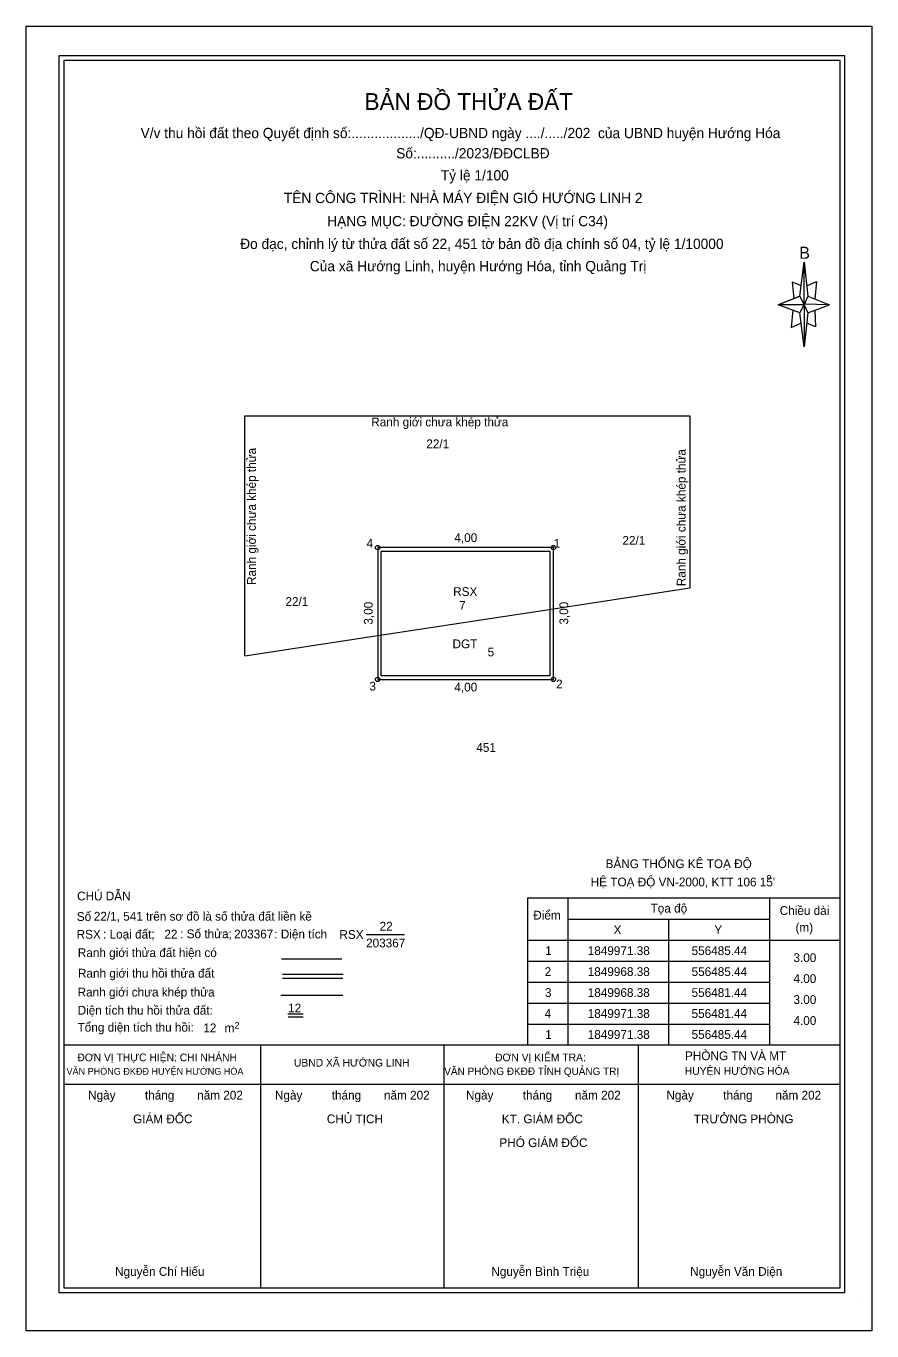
# Model space of a CAD drawing. Extents: x 554477 to 556972, y 1848154 to 1850269.
# Drawn here: x 556473.43 to 556492.69, y 1849953.55 to 1849983.26 of the extents above; entities that cross this region are included whole.
import ezdxf

# ---------------------------------------------------------------- set-up
doc = ezdxf.new("R2010")
doc.units = 0
for name, color, linetype in [('Level 10', 7, 'Continuous'), ('Level 13', 7, 'Continuous'), ('Level 16', 7, 'Continuous'), ('Level 18', 7, 'Continuous'), ('Level 2', 7, 'Continuous'), ('Level 21', 7, 'Continuous'), ('Level 23', 7, 'Continuous'), ('Level 27', 7, 'Continuous'), ('Level 5', 7, 'Continuous'), ('Level 55', 7, 'Continuous'), ('Level 56', 7, 'Continuous'), ('Level 6', 7, 'Continuous'), ('Level 67', 7, 'Continuous'), ('Level 68', 7, 'Continuous'), ('Level 73', 7, 'Continuous')]:
    doc.layers.add(name, color=color, linetype=linetype)

msp = doc.modelspace()

# ---------------------------------------------------------------- linework, layer by layer
at = {"layer": 'Level 10'}
for points in [[(556485.436, 1849969.99), (556485.436, 1849971.381), (556481.436, 1849971.381), (556481.436, 1849969.377)], [(556481.436, 1849969.377), (556481.436, 1849968.381), (556485.436, 1849968.381), (556485.436, 1849969.99)]]:
    msp.add_lwpolyline(points, dxfattribs=at)
at = {"layer": 'Level 13'}
msp.add_lwpolyline([(556481.176, 1849962.571), (556482.044, 1849962.571)], dxfattribs=at)
at = {"layer": 'Level 16'}
msp.add_line((556479.269, 1849961.672), (556480.653, 1849961.672), dxfattribs=at)
for points in [[(556478.414, 1849968.914), (556478.414, 1849974.38), (556488.54, 1849974.38), (556488.54, 1849970.466)], [(556485.356, 1849971.301), (556485.356, 1849968.461), (556481.515, 1849968.461), (556481.515, 1849971.301), (556485.356, 1849971.301)], [(556480.639, 1849961.184), (556479.235, 1849961.184)]]:
    msp.add_lwpolyline(points, dxfattribs=at)
at = {"layer": 'Level 2'}
msp.add_lwpolyline([(556473.432, 1849983.257), (556492.688, 1849983.257), (556492.688, 1849953.545), (556473.432, 1849953.545)], close=True, dxfattribs=at)
at = {"layer": 'Level 21'}
for centre in [(556481.436, 1849971.381), (556485.436, 1849971.381), (556485.436, 1849971.381), (556481.436, 1849968.381), (556485.436, 1849968.381)]:
    msp.add_circle(centre, 0.05, dxfattribs=at)
at = {"layer": 'Level 23'}
for p, q in [((556485.436, 1849969.99), (556488.54, 1849970.466)), ((556481.436, 1849969.377), (556485.436, 1849969.99)), ((556478.414, 1849968.914), (556481.436, 1849969.377))]:
    msp.add_line(p, q, dxfattribs=at)
at = {"layer": 'Level 27'}
for p, q in [((556491.958, 1849963.911), (556491.958, 1849960.056)), ((556491.958, 1849963.911), (556491.958, 1849960.056)), ((556484.847, 1849963.409), (556491.958, 1849963.409)), ((556484.847, 1849963.409), (556484.847, 1849960.056)), ((556485.765, 1849963.409), (556485.765, 1849960.056)), ((556490.353, 1849963.409), (556490.353, 1849960.056)), ((556485.765, 1849962.919), (556490.353, 1849962.919)), ((556488.059, 1849962.919), (556488.059, 1849960.056)), ((556484.847, 1849962.442), (556491.958, 1849962.442)), ((556484.847, 1849961.965), (556490.353, 1849961.965)), ((556484.847, 1849961.487), (556490.353, 1849961.487)), ((556484.847, 1849961.01), (556490.353, 1849961.01)), ((556484.847, 1849960.533), (556490.353, 1849960.533)), ((556484.847, 1849960.056), (556491.958, 1849960.056)), ((556484.847, 1849960.056), (556491.958, 1849960.056))]:
    msp.add_line(p, q, dxfattribs=at)
at = {"layer": 'Level 67'}
for p, q in [((556491.048, 1849977.105), (556491.147, 1849977.88)), ((556491.088, 1849977.344), (556490.869, 1849977.423)), ((556490.869, 1849977.423), (556490.909, 1849977.046)), ((556491.207, 1849977.344), (556491.425, 1849977.443)), ((556491.425, 1849977.443), (556491.386, 1849977.046)), ((556491.048, 1849977.105), (556490.551, 1849976.906)), ((556490.551, 1849976.906), (556491.048, 1849977.105)), ((556491.147, 1849976.906), (556491.048, 1849977.105)), ((556491.048, 1849977.105), (556491.227, 1849976.728)), ((556491.227, 1849977.105), (556491.723, 1849976.906)), ((556491.048, 1849976.728), (556490.551, 1849976.906)), ((556491.147, 1849976.906), (556490.551, 1849976.906)), ((556490.889, 1849976.787), (556490.849, 1849976.39)), ((556491.723, 1849976.906), (556491.147, 1849976.926)), ((556491.147, 1849976.926), (556491.147, 1849976.906)), ((556491.147, 1849976.906), (556491.227, 1849976.728)), ((556491.227, 1849976.728), (556491.147, 1849975.953)), ((556491.227, 1849976.728), (556491.723, 1849976.906)), ((556491.227, 1849976.728), (556491.723, 1849976.906)), ((556491.386, 1849976.787), (556491.405, 1849976.41)), ((556490.849, 1849976.39), (556491.068, 1849976.489)), ((556491.405, 1849976.41), (556491.207, 1849976.489)), ((556479.248, 1849962.019), (556480.623, 1849962.019)), ((556479.269, 1849961.579), (556480.644, 1849961.579)), ((556479.39, 1849960.764), (556479.739, 1849960.764)), ((556479.399, 1849960.693), (556479.741, 1849960.693)), ((556474.295, 1849960.056), (556491.958, 1849960.056)), ((556478.778, 1849954.528), (556478.778, 1849960.056)), ((556482.947, 1849954.528), (556482.947, 1849960.056)), ((556487.375, 1849954.528), (556487.375, 1849960.056)), ((556474.295, 1849959.163), (556491.958, 1849959.163)), ((556492.445, 1849954.313), (556492.445, 1849954.313)), ((556492.445, 1849954.313), (556492.445, 1849954.313)), ((556492.445, 1849954.313), (556492.445, 1849954.313))]:
    msp.add_line(p, q, dxfattribs=at)
for points in [[(556474.186, 1849982.585), (556492.067, 1849982.585), (556492.067, 1849954.413), (556474.186, 1849954.413)], [(556474.295, 1849982.477), (556491.958, 1849982.477), (556491.958, 1849954.521), (556474.295, 1849954.521)], [(556491.147, 1849977.88), (556491.227, 1849977.105), (556491.147, 1849976.906)], [(556491.147, 1849976.906), (556491.147, 1849975.953), (556491.048, 1849976.728)]]:
    msp.add_lwpolyline(points, close=True, dxfattribs=at)

# ---------------------------------------------------------------- texts
at = {"layer": 'Level 13'}
for s, p in [('22', (556481.48, 1849962.661)), ('RSX', (556480.565, 1849962.471)), ('203367', (556481.172, 1849962.278))]:
    msp.add_text(s, height=0.2, dxfattribs=at).set_placement(p)
at = {"layer": 'Level 18'}
for s, p in [('RSX', (556483.155, 1849970.28)), ('DGT', (556483.14, 1849969.09))]:
    msp.add_text(s, height=0.2, dxfattribs=at).set_placement(p)
at = {"layer": 'Level 21'}
for s, p in [('4', (556481.182, 1849971.38)), ('1', (556485.44, 1849971.38)), ('1', (556485.44, 1849971.38)), ('3', (556481.248, 1849968.127)), ('2', (556485.498, 1849968.175))]:
    msp.add_text(s, height=0.2, dxfattribs=at).set_placement(p)
at = {"layer": 'Level 27'}
for s, p in [('Điểm', (556484.978, 1849962.911)), ('Tọa độ', (556487.65, 1849963.07)), ('Chiều dài', (556490.589, 1849963.017)), ('X', (556486.807, 1849962.58)), ('Y', (556489.101, 1849962.58)), ('(m)', (556490.948, 1849962.633)), ('1', (556485.25, 1849962.103)), ('1849971.38', (556486.218, 1849962.103)), ('556485.44', (556488.583, 1849962.103)), ('3.00', (556490.902, 1849961.944)), ('2', (556485.238, 1849961.626)), ('1849968.38', (556486.218, 1849961.626)), ('556485.44', (556488.583, 1849961.626)), ('4.00', (556490.902, 1849961.467)), ('3', (556485.244, 1849961.149)), ('1849968.38', (556486.218, 1849961.149)), ('556481.44', (556488.583, 1849961.149)), ('3.00', (556490.902, 1849960.99)), ('4', (556485.237, 1849960.672)), ('1849971.38', (556486.218, 1849960.672)), ('556481.44', (556488.583, 1849960.672)), ('4.00', (556490.902, 1849960.513)), ('1', (556485.25, 1849960.195)), ('1849971.38', (556486.218, 1849960.195)), ('556485.44', (556488.583, 1849960.195))]:
    msp.add_text(s, height=0.2, dxfattribs=at).set_placement(p)
at = {"layer": 'Level 5'}
for s, p in [('4,00', (556483.182, 1849971.509)), ('4,00', (556483.182, 1849971.509)), ('7', (556483.291, 1849969.966)), ('5', (556483.939, 1849968.905)), ('4,00', (556483.182, 1849968.105)), ('4,00', (556483.182, 1849968.105))]:
    msp.add_text(s, height=0.2, dxfattribs=at).set_placement(p)
for p in [(556481.322, 1849969.628), (556481.322, 1849969.628), (556485.774, 1849969.628), (556485.774, 1849969.628)]:
    msp.add_text('3,00', height=0.2, rotation=90, dxfattribs=at).set_placement(p)
at = {"layer": 'Level 55'}
msp.add_text('Ranh giới chưa khép thửa', height=0.2, rotation=90, dxfattribs=at).set_placement((556478.663, 1849970.531))
at = {"layer": 'Level 56'}
msp.add_text('Ranh giới chưa khép thửa', height=0.2, dxfattribs=at).set_placement((556481.29, 1849974.142))
msp.add_text('Ranh giới chưa khép thửa', height=0.2, rotation=90, dxfattribs=at).set_placement((556488.445, 1849970.503))
at = {"layer": 'Level 6'}
for s, p in [('7', (556483.291, 1849969.966)), ('5', (556483.939, 1849968.905))]:
    msp.add_text(s, height=0.2, dxfattribs=at).set_placement(p)
at = {"layer": 'Level 67'}
for s, height, p in [('BẢN ĐỒ THỬA ĐẤT', 0.38401, (556481.136, 1849981.347)), ('V/v thu hồi đất theo Quyết định số:................../QĐ-UBND ngày ..../...../202  của UBND huyện Hướng Hóa', 0.233918, (556476.038, 1849980.705)), ('Số:........../2023/ĐĐCLBĐ', 0.23392, (556481.857, 1849980.244)), ('Tỷ lệ 1/100', 0.23392, (556482.873, 1849979.742)), ('TÊN CÔNG TRÌNH: NHÀ MÁY ĐIỆN GIÓ HƯỚNG LINH 2', 0.23392, (556479.299, 1849979.226)), ('HẠNG MỤC: ĐƯỜNG ĐIỆN 22KV (Vị trí C34)', 0.23392, (556480.287, 1849978.699)), ('Đo đạc, chỉnh lý từ thửa đất số 22, 451 tờ bản đồ địa chính số 04, tỷ lệ 1/10000', 0.23392, (556478.305, 1849978.182)), ('B', 0.274, (556491.033, 1849977.957)), ('Của xã Hướng Linh, huyện Hướng Hóa, tỉnh Quảng Trị', 0.23392, (556479.891, 1849977.674)), ('BẢNG THỐNG KÊ TOẠ ĐỘ', 0.2, (556486.625, 1849964.083)), ("HỆ TOẠ ĐỘ VN-2000, KTT 106 15'", 0.2, (556486.286, 1849963.667)), ('o', 0.139, (556490.293, 1849963.818)), ('CHÚ DẪN', 0.2, (556474.592, 1849963.348)), ('Ranh giới thửa đất hiện có', 0.2, (556474.609, 1849962.058)), ('Ranh giới thu hồi thửa đất', 0.2, (556474.613, 1849961.59)), ('Ranh giới chưa khép thửa', 0.2, (556474.605, 1849961.16)), ('Diện tích thu hồi thửa đất:', 0.2, (556474.605, 1849960.747)), ('Tổng diện tích thu hồi:', 0.2, (556474.605, 1849960.359)), ('ĐƠN VỊ THỰC HIỆN: CHI NHÁNH', 0.17544, (556474.599, 1849959.685)), ('UBND XÃ HƯỚNG LINH', 0.17544, (556479.529, 1849959.564)), ('ĐƠN VỊ KIỂM TRA:', 0.17544, (556484.109, 1849959.685)), ('PHÒNG TN VÀ MT', 0.2, (556488.433, 1849959.709)), ('VĂN PHÒNG ĐKĐĐ HUYỆN HƯỚNG HÓA', 0.15409, (556474.352, 1849959.379)), ('VĂN PHÒNG ĐKĐĐ TỈNH QUẢNG TRỊ', 0.16963, (556482.952, 1849959.372)), ('HUYỆN HƯỚNG HÓA', 0.17544, (556488.429, 1849959.377)), ('Ngày         tháng       năm 202', 0.2, (556474.844, 1849958.814)), ('Ngày         tháng       năm 202', 0.2, (556479.097, 1849958.814)), ('Ngày         tháng       năm 202', 0.2, (556483.446, 1849958.814)), ('Ngày         tháng       năm 202', 0.2, (556488.009, 1849958.814)), ('GIÁM ĐỐC', 0.2, (556475.867, 1849958.272)), (' CHỦ TỊCH', 0.2, (556480.204, 1849958.272)), ('KT. GIÁM ĐỐC', 0.2, (556484.263, 1849958.272)), ('TRƯỞNG PHÒNG', 0.2, (556488.631, 1849958.272)), ('PHÓ GIÁM ĐỐC', 0.2, (556484.207, 1849957.731)), ('Nguyễn Chí Hiếu', 0.2, (556475.458, 1849954.798)), ('Nguyễn Bình Triệu', 0.2, (556484.024, 1849954.798)), ('Nguyễn Văn Diện', 0.2, (556488.551, 1849954.798))]:
    msp.add_text(s, height=height, dxfattribs=at).set_placement(p)
at = {"layer": 'Level 68'}
for s, height, p in [('Số ', 0.2, (556474.586, 1849962.88)), ('22/1, 541', 0.2, (556474.974, 1849962.887)), ('trên sơ đồ là số thửa đất liền kề', 0.2, (556476.163, 1849962.887)), ('RSX', 0.2, (556474.582, 1849962.476)), (': Loại đất;', 0.2, (556475.184, 1849962.479)), ('22', 0.2, (556476.58, 1849962.48)), (': Số thửa; ', 0.2, (556476.94, 1849962.487)), ('203367', 0.2, (556478.167, 1849962.482)), (': Diện tích', 0.2, (556479.082, 1849962.482)), ('12', 0.2, (556479.397, 1849960.798)), ('12', 0.2, (556477.466, 1849960.345)), ('m', 0.2, (556477.951, 1849960.345)), ('2', 0.15, (556478.178, 1849960.43))]:
    msp.add_text(s, height=height, dxfattribs=at).set_placement(p)
at = {"layer": 'Level 73'}
for s, p in [('22/1', (556482.543, 1849973.645)), ('22/1', (556487.008, 1849971.446)), ('22/1', (556479.336, 1849970.053)), ('451', (556483.682, 1849966.73))]:
    msp.add_text(s, height=0.2, dxfattribs=at).set_placement(p)

doc.saveas('drawing.dxf')
